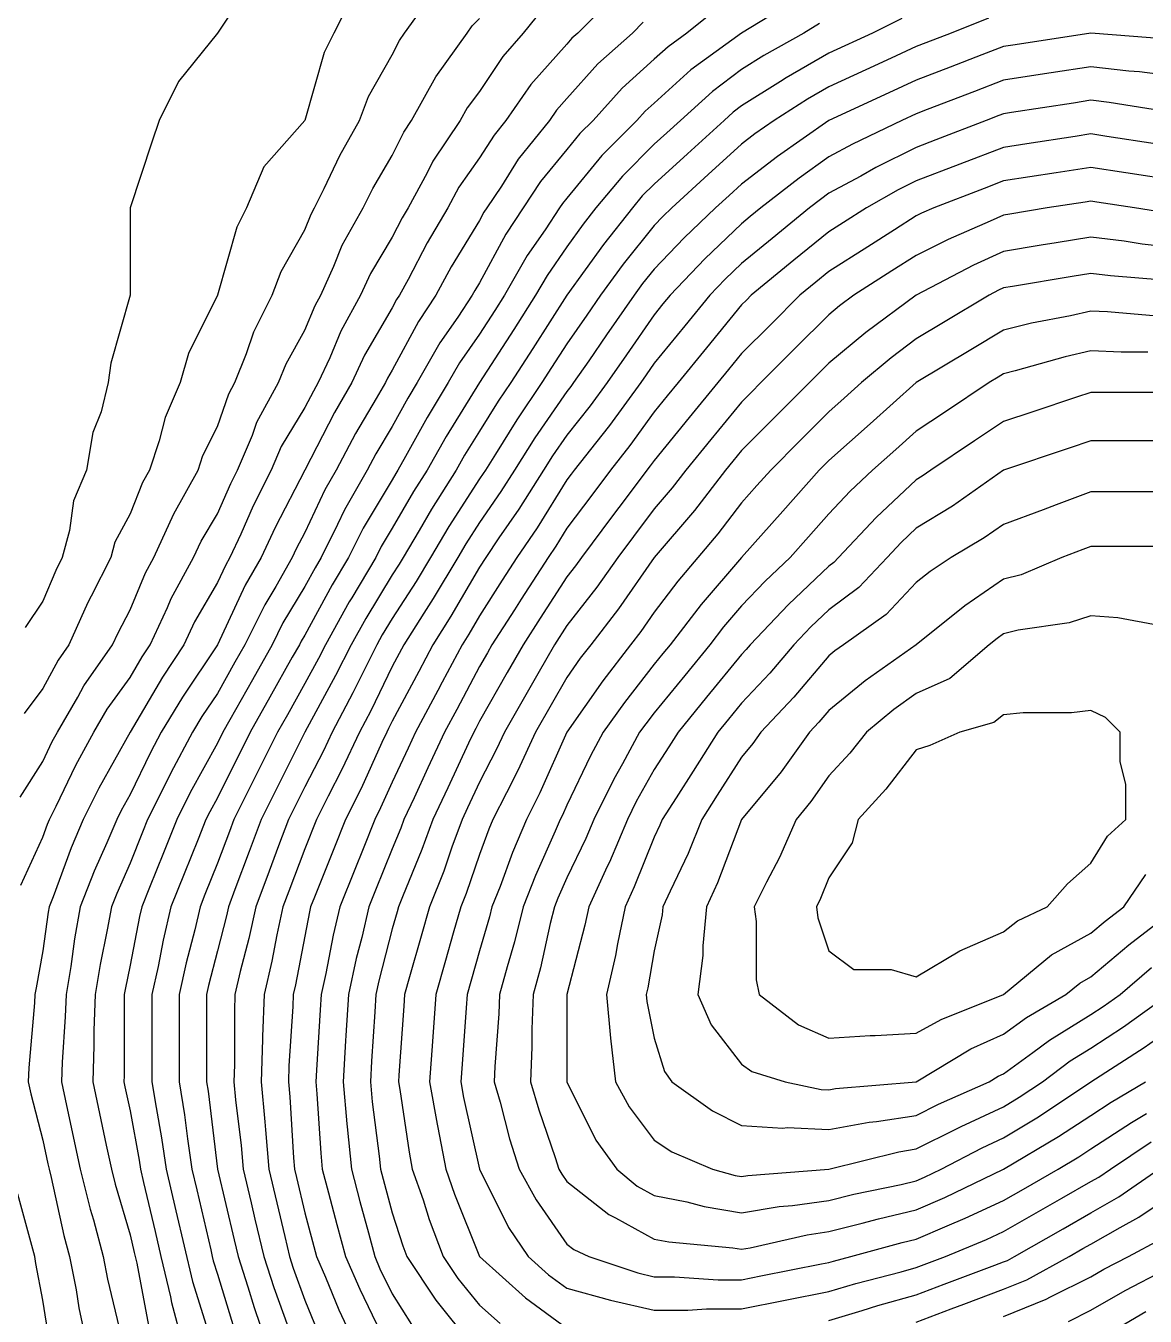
# Model space of a CAD drawing. Header units: inches. Extents: x 794995 to 811195, y 2485918 to 2508058.
# Drawn here: x 797569.3 to 797953.8, y 2488387.9 to 2488830.9 of the extents above; entities that cross this region are included whole.
import ezdxf

# ---------------------------------------------------------------- set-up
doc = ezdxf.new("R2010")
doc.units = ezdxf.units.IN
doc.header["$MEASUREMENT"] = 0
doc.layers.add('contour', color=7, linetype='Continuous')

msp = doc.modelspace()

# ---------------------------------------------------------------- linework, layer by layer
at = {"layer": 'contour'}
for points in [[(797647.16, 2488846.36), (797635.16, 2488828.36), (797621.83, 2488811.7), (797615.16, 2488798.36), (797612.66, 2488790.86), (797605.16, 2488768.36), (797605.16, 2488738.36), (797598.49, 2488715.03), (797597.66, 2488708.36), (797595.16, 2488698.36), (797592.3, 2488691.22), (797590.16, 2488678.36), (797585.75, 2488667.77), (797584.39, 2488657.59), (797581.83, 2488648.36), (797579.6, 2488643.92), (797575.16, 2488633.36), (797569.16, 2488624.36)], [(797567.42, 2488566.1), (797575.16, 2488578.36), (797578.4, 2488585.12), (797580.16, 2488588.36), (797587.16, 2488600.36), (797589.28, 2488604.24), (797599.16, 2488618.36), (797601.02, 2488622.5), (797605.16, 2488630.36), (797610.45, 2488643.07), (797613.34, 2488648.36), (797620.16, 2488663.36), (797628.49, 2488678.36), (797630.16, 2488683.36), (797635.16, 2488693.36), (797639.03, 2488704.49), (797641.16, 2488708.36), (797645.16, 2488718.36), (797647.66, 2488725.86), (797653.91, 2488738.36), (797656.98, 2488746.54), (797665.16, 2488760.86), (797667.3, 2488766.22), (797668.49, 2488768.36), (797671.83, 2488775.03), (797677.16, 2488786.36), (797683.91, 2488798.36), (797686.98, 2488806.54), (797695.16, 2488820.86), (797697.66, 2488825.86), (797699.44, 2488828.36), (797710.16, 2488843.36)], [(797681.83, 2488841.7), (797675.16, 2488828.36), (797671.83, 2488821.69), (797665.16, 2488798.36), (797651.04, 2488782.48), (797645.16, 2488768.36), (797641.83, 2488761.69), (797635.16, 2488738.36), (797625.16, 2488718.36), (797622.3, 2488708.36), (797617.16, 2488696.36), (797615.16, 2488688.36), (797611.83, 2488678.36), (797609.44, 2488674.07), (797605.16, 2488663.36), (797599.94, 2488653.58), (797598.49, 2488648.36), (797591.83, 2488635.03), (797590.68, 2488632.84), (797584.16, 2488618.36), (797580.45, 2488613.07), (797575.16, 2488603.36), (797568.73, 2488594.79)], [(797772.03, 2488841.49), (797758.91, 2488828.36), (797756.92, 2488826.6), (797755.16, 2488824.61), (797742.81, 2488810.71), (797734.16, 2488798.36), (797730.16, 2488793.36), (797725.16, 2488785.5), (797718.1, 2488775.42), (797714.25, 2488768.36), (797707.16, 2488756.36), (797700.61, 2488743.82), (797697.66, 2488738.36), (797696.66, 2488736.86), (797695.16, 2488734.07), (797685.69, 2488717.84), (797681.31, 2488708.36), (797675.4, 2488698.12), (797665.16, 2488678.36), (797654.92, 2488658.61), (797650.16, 2488648.36), (797644.7, 2488638.82), (797635.16, 2488618.36), (797623.16, 2488600.36), (797615.87, 2488588.36), (797612.14, 2488581.38), (797605.16, 2488566.93), (797602.08, 2488561.44), (797600.54, 2488558.36), (797597.16, 2488550.36), (797592.85, 2488540.67), (797588.02, 2488528.36), (797586.07, 2488517.45), (797584.76, 2488507.96), (797583.16, 2488498.36), (797582.9, 2488490.62), (797581.83, 2488475.03), (797581.59, 2488468.36), (797583.34, 2488460.18), (797588.02, 2488438.36), (797591.44, 2488424.65), (797592.53, 2488420.99), (797595.93, 2488408.36), (797597.42, 2488400.62), (797602, 2488381.52)], [(797746.88, 2488836.64), (797740.16, 2488828.36), (797733.16, 2488820.36), (797725.16, 2488808.36), (797720.87, 2488802.65), (797718.49, 2488798.36), (797709.16, 2488784.36), (797707.16, 2488780.36), (797700.61, 2488768.36), (797698.59, 2488764.93), (797695.16, 2488758.36), (797687.66, 2488745.86), (797684.25, 2488738.36), (797677.51, 2488726.01), (797673.73, 2488716.93), (797669.77, 2488708.36), (797668.09, 2488705.44), (797665.16, 2488699.79), (797657.05, 2488686.47), (797653.62, 2488678.36), (797647.47, 2488666.05), (797643.16, 2488656.36), (797639.44, 2488648.36), (797637.89, 2488645.63), (797635.16, 2488639.79), (797627.26, 2488626.26), (797623.62, 2488618.36), (797616.32, 2488607.2), (797605.16, 2488588.36), (797594.39, 2488569.13), (797589.01, 2488558.36), (797584.89, 2488548.63), (797578.69, 2488531.89), (797577.3, 2488528.36), (797576.98, 2488526.54), (797575.16, 2488513.36), (797572.94, 2488500.58), (797572.43, 2488498.36), (797572.3, 2488495.5), (797570.36, 2488473.16), (797570.16, 2488468.36), (797571.02, 2488464.22), (797575.16, 2488448.36), (797576.92, 2488440.13), (797577.3, 2488438.36), (797578.02, 2488435.5), (797582.43, 2488415.63), (797584.39, 2488408.36), (797586.59, 2488396.93), (797587.57, 2488390.78), (797590.16, 2488378.36)], [(797806.83, 2488836.69), (797796.41, 2488828.36), (797789.9, 2488823.62), (797785.16, 2488819.36), (797774.11, 2488809.41), (797764.16, 2488798.36), (797759.66, 2488793.86), (797755.16, 2488788.36), (797746.16, 2488777.36), (797740.16, 2488768.36), (797734.16, 2488759.36), (797725.16, 2488742.65), (797723.54, 2488739.98), (797722.66, 2488738.36), (797717.66, 2488730.86), (797711.52, 2488722), (797703.73, 2488708.36), (797700.49, 2488703.03), (797695.16, 2488693.36), (797689.58, 2488683.94), (797686.59, 2488678.36), (797678.8, 2488664.73), (797676.41, 2488659.61), (797670.78, 2488648.36), (797668.69, 2488644.83), (797665.16, 2488638.36), (797657.66, 2488625.86), (797653.91, 2488618.36), (797647.16, 2488606.36), (797639.44, 2488592.65), (797637.03, 2488588.36), (797635.16, 2488584.61), (797625.83, 2488567.69), (797621.16, 2488558.36), (797616.59, 2488546.93), (797611.83, 2488535.03), (797609.16, 2488528.36), (797608.4, 2488525.12), (797605.16, 2488508.36), (797603.45, 2488500.08), (797603.16, 2488498.36), (797603.09, 2488496.29), (797603.09, 2488470.43), (797603.02, 2488468.36), (797603.39, 2488466.6), (797605.16, 2488458.36), (797608.24, 2488441.44), (797608.69, 2488438.36), (797609.77, 2488433.75), (797613.73, 2488416.93), (797615.75, 2488408.36), (797619.01, 2488394.51), (797619.37, 2488392.57), (797623.16, 2488378.36)], [(797833.81, 2488839.71), (797815.16, 2488828.36), (797797.79, 2488815.73), (797785.16, 2488804.36), (797782, 2488801.52), (797779.16, 2488798.36), (797767.16, 2488786.36), (797755.16, 2488771.69), (797753.66, 2488769.86), (797752.66, 2488768.36), (797747.66, 2488760.86), (797741.52, 2488752), (797733.73, 2488738.36), (797730.38, 2488733.14), (797725.16, 2488725.03), (797718.34, 2488715.18), (797714.44, 2488708.36), (797707.16, 2488696.36), (797699.77, 2488682.98), (797697.16, 2488678.36), (797696.38, 2488677.14), (797695.16, 2488675.03), (797685.16, 2488658.36), (797680.16, 2488648.36), (797674.57, 2488638.95), (797665.16, 2488621.69), (797663.91, 2488619.61), (797663.28, 2488618.36), (797660.87, 2488614.07), (797653.16, 2488600.36), (797646.41, 2488588.36), (797635.16, 2488565.86), (797632.49, 2488561.03), (797631.16, 2488558.36), (797628.49, 2488551.69), (797623.73, 2488539.79), (797619.16, 2488528.36), (797616.51, 2488517.01), (797614.76, 2488507.96), (797612.66, 2488498.36), (797612.66, 2488468.36), (797614.05, 2488459.47), (797615.93, 2488449.13), (797617.51, 2488438.36), (797620.87, 2488424.08), (797626.59, 2488399.79), (797632.43, 2488381.09)], [(797567.66, 2488535.86), (797575.16, 2488552.36), (797576.78, 2488556.74), (797577.47, 2488558.36), (797579.77, 2488562.98), (797586.51, 2488577.01), (797592.66, 2488588.36), (797597.26, 2488596.26), (797605.16, 2488607.11), (797609.34, 2488614.18), (797612.08, 2488618.36), (797618.02, 2488631.22), (797619.28, 2488634.24), (797626.98, 2488648.36), (797629.53, 2488653.99), (797635.16, 2488663.36), (797639.77, 2488673.75), (797642.08, 2488678.36), (797647.16, 2488690.36), (797648.71, 2488694.81), (797656.16, 2488708.36), (797658.73, 2488714.79), (797665.16, 2488726.36), (797668.69, 2488734.83), (797670.61, 2488738.36), (797675.16, 2488748.36), (797678.02, 2488755.5), (797685.16, 2488768.36), (797688.49, 2488775.03), (797695.16, 2488786.36), (797699.16, 2488794.36), (797701.83, 2488798.36), (797710.16, 2488813.36), (797720.87, 2488828.36), (797722.66, 2488830.86), (797725.16, 2488833.36)], [(797781.41, 2488832.11), (797777.66, 2488828.36), (797765.75, 2488817.77), (797755.16, 2488805.86), (797751.63, 2488801.89), (797749.16, 2488798.36), (797738.49, 2488785.03), (797732.66, 2488775.86), (797727.66, 2488768.36), (797726.66, 2488766.86), (797725.16, 2488764.07), (797715.43, 2488748.09), (797710.16, 2488738.36), (797704.16, 2488729.36), (797695.16, 2488712.65), (797693.58, 2488709.94), (797692.85, 2488708.36), (797689.7, 2488702.91), (797682.6, 2488690.92), (797675.87, 2488678.36), (797671.98, 2488671.54), (797665.16, 2488656.93), (797662.23, 2488651.29), (797660.87, 2488648.36), (797655.16, 2488638.36), (797651.41, 2488632.11), (797644.53, 2488618.36), (797641.16, 2488612.36), (797635.16, 2488601.7), (797629.83, 2488593.7), (797626.59, 2488588.36), (797619.11, 2488574.41), (797617.16, 2488570.36), (797611.16, 2488558.36), (797609.44, 2488554.07), (797605.16, 2488543.36), (797600.54, 2488532.98), (797598.73, 2488528.36), (797597.33, 2488520.54), (797594.87, 2488508.65), (797593.16, 2488498.36), (797592.75, 2488485.95), (797592.75, 2488480.78), (797592.3, 2488468.36), (797596.98, 2488446.54), (797598.73, 2488438.36), (797600.02, 2488433.22), (797605.16, 2488415.86), (797606.59, 2488409.79), (797606.92, 2488408.36), (797607.47, 2488406.05), (797611.48, 2488384.68)], [(797870.16, 2488833.36), (797860.16, 2488828.36), (797845.16, 2488821.44), (797830.53, 2488813), (797828.49, 2488811.7), (797815.16, 2488803.36), (797812.3, 2488801.22), (797809.16, 2488798.36), (797796.59, 2488786.93), (797785.16, 2488776.54), (797781.07, 2488772.45), (797777.66, 2488768.36), (797767.72, 2488755.8), (797755.16, 2488738.36), (797743.42, 2488720.1), (797735.87, 2488708.36), (797731.54, 2488701.98), (797725.16, 2488691.7), (797720.05, 2488683.47), (797717.16, 2488678.36), (797708.63, 2488664.89), (797704.39, 2488657.59), (797698.91, 2488648.36), (797697.51, 2488646.01), (797695.16, 2488642.36), (797686.1, 2488627.42), (797681.04, 2488618.36), (797675.75, 2488607.77), (797665.16, 2488588.36), (797650.16, 2488558.36), (797646.07, 2488547.45), (797641.16, 2488534.36), (797638.91, 2488528.36), (797638.24, 2488525.29), (797635.16, 2488513.36), (797632.08, 2488501.44), (797631.41, 2488498.36), (797631.41, 2488468.36), (797631.92, 2488465.12), (797635.16, 2488438.36), (797640.87, 2488414.08), (797642.22, 2488408.36), (797645.59, 2488397.93), (797647.72, 2488390.92), (797652.03, 2488378.36)], [(797900.02, 2488833.5), (797887.16, 2488828.36), (797878.49, 2488825.03), (797875.16, 2488823.75), (797866.59, 2488819.79), (797857.79, 2488815.73), (797845.16, 2488809.9), (797837.84, 2488805.68), (797826.41, 2488798.36), (797819.77, 2488793.75), (797815.16, 2488790.18), (797803.73, 2488779.79), (797791.16, 2488768.36), (797788.09, 2488765.44), (797785.16, 2488762.36), (797774.49, 2488749.03), (797766.7, 2488738.36), (797761.98, 2488731.54), (797755.16, 2488721.7), (797749.94, 2488713.58), (797746.59, 2488708.36), (797737.92, 2488695.6), (797730.61, 2488683.82), (797727.16, 2488678.36), (797726.38, 2488677.14), (797725.16, 2488675.36), (797714.57, 2488658.95), (797708.28, 2488648.36), (797703.39, 2488640.13), (797695.16, 2488627.36), (797691.76, 2488621.76), (797689.86, 2488618.36), (797684.57, 2488607.77), (797681.69, 2488601.83), (797674.53, 2488588.36), (797671.54, 2488581.98), (797665.16, 2488569.61), (797659.53, 2488558.36), (797656.16, 2488549.36), (797652.89, 2488540.63), (797648.28, 2488528.36), (797645.93, 2488517.59), (797642.98, 2488506.19), (797641.16, 2488498.36), (797640.97, 2488492.56), (797640.97, 2488474.17), (797640.78, 2488468.36), (797641.37, 2488462.15), (797643.27, 2488446.47), (797643.98, 2488438.36), (797646.7, 2488426.82), (797648.02, 2488421.22), (797651.04, 2488408.36), (797654.49, 2488397.7), (797659.44, 2488384.08)], [(797841.92, 2488831.6), (797836.59, 2488828.36), (797822.85, 2488820.67), (797815.16, 2488815.86), (797805.16, 2488808.36), (797794.16, 2488798.36), (797789.44, 2488794.07), (797785.16, 2488790.18), (797774.25, 2488779.27), (797765.16, 2488768.36), (797760.74, 2488762.78), (797755.16, 2488755.03), (797748.34, 2488745.18), (797744.44, 2488738.36), (797736.9, 2488726.62), (797725.16, 2488708.36), (797713.67, 2488689.85), (797707.16, 2488678.36), (797702.51, 2488671.02), (797695.16, 2488658.36), (797691.41, 2488652.11), (797689.53, 2488648.36), (797681.31, 2488634.51), (797680.44, 2488633.08), (797672.22, 2488618.36), (797669.86, 2488613.66), (797665.16, 2488605.03), (797659.16, 2488594.36), (797655.78, 2488588.36), (797640.78, 2488558.36), (797639.25, 2488554.27), (797635.16, 2488543.36), (797630.87, 2488532.65), (797629.16, 2488528.36), (797627.33, 2488520.54), (797624.39, 2488509.13), (797622.03, 2488498.36), (797622.03, 2488468.36), (797623.81, 2488457.01), (797624.81, 2488448.71), (797626.34, 2488438.36), (797628.02, 2488431.22), (797632.85, 2488410.67), (797633.39, 2488408.36), (797633.73, 2488406.93), (797635.16, 2488402.36), (797640.74, 2488383.94)], [(797962.94, 2488826.14), (797935.16, 2488828.36), (797909.16, 2488824.36), (797905.16, 2488823.75), (797897.66, 2488820.86), (797886.83, 2488816.69), (797875.16, 2488812.21), (797865.69, 2488807.84), (797845.16, 2488798.36), (797827.47, 2488786.05), (797815.16, 2488776.54), (797810.87, 2488772.65), (797806.16, 2488768.36), (797795.4, 2488758.12), (797785.16, 2488747.36), (797781.16, 2488742.36), (797778.24, 2488738.36), (797768.8, 2488724.73), (797762.66, 2488715.86), (797757.47, 2488708.36), (797756.49, 2488707.03), (797755.16, 2488705.36), (797744.14, 2488689.38), (797737.16, 2488678.36), (797732.51, 2488671.02), (797725.16, 2488660.36), (797720.45, 2488653.07), (797717.66, 2488648.36), (797709.28, 2488634.24), (797706.07, 2488629.27), (797699.16, 2488618.36), (797695.16, 2488610.86), (797687.81, 2488595.71), (797683.91, 2488588.36), (797677.92, 2488575.6), (797673.16, 2488566.36), (797669.16, 2488558.36), (797665.16, 2488548.36), (797659.7, 2488533.82), (797657.66, 2488528.36), (797655.56, 2488518.76), (797653.81, 2488509.71), (797651.16, 2488498.36), (797650.68, 2488483.88), (797650.61, 2488482.91), (797650.16, 2488468.36), (797651.44, 2488454.65), (797651.61, 2488451.91), (797652.81, 2488438.36), (797658.24, 2488415.28), (797659.86, 2488408.36), (797661.16, 2488404.36), (797665.16, 2488393.36), (797669.55, 2488382.75)], [(797965.16, 2488813.36), (797951.83, 2488815.03), (797948.2, 2488815.32), (797935.16, 2488816.82), (797921.52, 2488814.73), (797919.16, 2488814.36), (797905.16, 2488812.21), (797895.16, 2488808.36), (797878.91, 2488802.11), (797875.16, 2488800.67), (797870.16, 2488798.36), (797853.27, 2488790.25), (797845.16, 2488785.86), (797834.92, 2488778.61), (797821.83, 2488768.36), (797818.16, 2488765.36), (797815.16, 2488762.91), (797802.6, 2488750.92), (797790.61, 2488738.36), (797788.16, 2488735.36), (797785.16, 2488731.69), (797775.61, 2488717.91), (797769.01, 2488708.36), (797763.16, 2488700.36), (797755.16, 2488690.36), (797750.26, 2488683.26), (797747.16, 2488678.36), (797738.63, 2488664.89), (797731.83, 2488655.03), (797727.3, 2488648.36), (797725.16, 2488645.03), (797715.36, 2488628.16), (797709.16, 2488618.36), (797704.29, 2488609.23), (797695.16, 2488592.11), (797693.93, 2488589.59), (797693.28, 2488588.36), (797691.63, 2488584.83), (797684.49, 2488569.03), (797679.16, 2488558.36), (797675.16, 2488548.36), (797668.49, 2488531.69), (797667.16, 2488528.36), (797666.78, 2488526.74), (797665.16, 2488518.36), (797661.92, 2488501.6), (797661.16, 2488498.36), (797661.02, 2488494.22), (797659.7, 2488473.82), (797659.53, 2488468.36), (797660.02, 2488463.22), (797661.29, 2488442.23), (797661.63, 2488438.36), (797662.3, 2488435.5), (797665.16, 2488423.36), (797669.16, 2488408.36), (797672.22, 2488401.3), (797676.87, 2488390.07), (797682.3, 2488378.36)], [(797962.3, 2488801.22), (797941.37, 2488804.57), (797935.16, 2488805.28), (797929.16, 2488804.36), (797907.89, 2488801.09), (797905.16, 2488800.67), (797903.49, 2488800.03), (797899.16, 2488798.36), (797881.83, 2488791.69), (797875.16, 2488789.13), (797861.31, 2488782.21), (797856.07, 2488779.27), (797845.16, 2488773.36), (797842.23, 2488771.29), (797838.49, 2488768.36), (797825.66, 2488757.86), (797815.16, 2488749.27), (797809.58, 2488743.94), (797804.25, 2488738.36), (797795.66, 2488727.86), (797785.16, 2488715.03), (797782.43, 2488711.09), (797780.54, 2488708.36), (797769.83, 2488693.69), (797767.16, 2488690.36), (797757.66, 2488678.36), (797756.59, 2488676.93), (797755.16, 2488675.03), (797744.95, 2488658.57), (797738.02, 2488648.36), (797732.98, 2488640.54), (797725.16, 2488628.36), (797721.49, 2488622.03), (797719.16, 2488618.36), (797712.3, 2488605.5), (797710.81, 2488602.71), (797703.16, 2488588.36), (797700.61, 2488582.91), (797695.16, 2488571.22), (797691.16, 2488562.36), (797689.16, 2488558.36), (797685.16, 2488548.36), (797682.3, 2488541.22), (797677.16, 2488528.36), (797674.89, 2488518.63), (797672.36, 2488505.56), (797670.78, 2488498.36), (797670.45, 2488493.07), (797669.16, 2488472.36), (797668.91, 2488468.36), (797669.3, 2488464.22), (797670.61, 2488443.82), (797671.16, 2488438.36), (797673.34, 2488430.18), (797676.21, 2488419.41), (797679.16, 2488408.36), (797684, 2488397.2), (797691.16, 2488382.36)], [(797957.16, 2488790.36), (797940.61, 2488792.91), (797935.16, 2488793.75), (797929.7, 2488792.91), (797913.16, 2488790.36), (797905.16, 2488789.13), (797875.16, 2488777.59), (797869, 2488774.52), (797858.02, 2488768.36), (797850.16, 2488763.36), (797845.16, 2488760.18), (797833.16, 2488750.36), (797818.49, 2488738.36), (797816.83, 2488736.7), (797815.16, 2488735.03), (797803.16, 2488720.36), (797793.34, 2488708.36), (797789.66, 2488703.86), (797785.16, 2488698.36), (797776.79, 2488686.73), (797770.16, 2488678.36), (797763.73, 2488669.79), (797755.16, 2488658.36), (797751.33, 2488652.19), (797748.73, 2488648.36), (797739.51, 2488634.01), (797737.16, 2488630.36), (797729.44, 2488618.36), (797727.89, 2488615.63), (797725.16, 2488610.86), (797717.33, 2488596.19), (797713.16, 2488588.36), (797707.43, 2488576.09), (797702.66, 2488565.86), (797699.16, 2488558.36), (797698.09, 2488555.44), (797695.16, 2488548.36), (797689.44, 2488534.08), (797687.16, 2488528.36), (797684.72, 2488517.93), (797682.85, 2488510.67), (797680.16, 2488498.36), (797679.28, 2488484.24), (797679.16, 2488482.36), (797678.28, 2488468.36), (797679.64, 2488453.88), (797679.7, 2488452.91), (797681.16, 2488438.36), (797684.11, 2488427.31), (797686.98, 2488416.54), (797689.16, 2488408.36), (797690.97, 2488404.18), (797695.16, 2488395.5), (797701.83, 2488385.03)], [(797965.16, 2488777.59), (797947.16, 2488780.36), (797935.16, 2488782.21), (797923.16, 2488780.36), (797905.16, 2488777.59), (797898.49, 2488775.03), (797881.16, 2488768.36), (797876.98, 2488766.54), (797875.16, 2488765.63), (797867.66, 2488760.86), (797858.49, 2488755.03), (797845.16, 2488746.54), (797840.66, 2488742.86), (797835.16, 2488738.36), (797825.16, 2488728.36), (797815.16, 2488718.36), (797810.66, 2488712.86), (797806.98, 2488708.36), (797797.16, 2488696.36), (797785.16, 2488681.69), (797783.76, 2488679.76), (797782.66, 2488678.36), (797775.16, 2488668.36), (797770.87, 2488662.65), (797760.16, 2488648.36), (797758.09, 2488645.44), (797755.16, 2488641.69), (797746.03, 2488627.49), (797740.16, 2488618.36), (797734.7, 2488608.82), (797725.16, 2488592.11), (797723.85, 2488589.67), (797723.16, 2488588.36), (797721.41, 2488584.61), (797714.25, 2488569.27), (797709.16, 2488558.36), (797705.4, 2488548.12), (797698.69, 2488531.89), (797697.3, 2488528.36), (797696.83, 2488526.7), (797695.16, 2488520.86), (797690.54, 2488502.98), (797689.53, 2488498.36), (797689.16, 2488492.36), (797688.1, 2488475.42), (797687.66, 2488468.36), (797688.3, 2488461.5), (797690.71, 2488442.81), (797691.16, 2488438.36), (797695.16, 2488423.36), (797698.8, 2488412), (797700.16, 2488408.36), (797710.16, 2488393.36), (797722.16, 2488378.36)], [(797963.09, 2488766.29), (797950.16, 2488768.36), (797937.16, 2488770.36), (797935.16, 2488770.67), (797933.16, 2488770.36), (797920.16, 2488768.36), (797907.3, 2488766.22), (797905.16, 2488765.86), (797900.54, 2488763.75), (797886.07, 2488757.45), (797875.16, 2488752), (797866.83, 2488746.69), (797853.73, 2488738.36), (797848.8, 2488734.72), (797845.16, 2488731.69), (797833.49, 2488720.03), (797821.83, 2488708.36), (797818.49, 2488705.03), (797815.16, 2488701.69), (797804.66, 2488688.86), (797796.07, 2488678.36), (797791.31, 2488672.21), (797785.16, 2488665.03), (797778.02, 2488655.5), (797772.66, 2488648.36), (797765.4, 2488638.12), (797755.16, 2488625.03), (797750.87, 2488618.36), (797745.16, 2488608.36), (797741.52, 2488602), (797733.73, 2488588.36), (797731.01, 2488582.51), (797725.16, 2488571.22), (797721.07, 2488562.45), (797719.16, 2488558.36), (797715.69, 2488548.89), (797712.85, 2488540.67), (797708.02, 2488528.36), (797705.16, 2488518.36), (797701.16, 2488504.36), (797699.44, 2488498.36), (797699.16, 2488494.36), (797697.47, 2488470.67), (797697.3, 2488468.36), (797697.77, 2488465.75), (797700.97, 2488444.17), (797702.08, 2488438.36), (797705.75, 2488427.77), (797707.89, 2488421.09), (797712.66, 2488408.36), (797717.66, 2488400.86), (797725.16, 2488391.7), (797732.22, 2488385.42)], [(797965.16, 2488754.51), (797952.75, 2488755.95), (797946.59, 2488756.93), (797935.16, 2488758.36), (797923.16, 2488756.36), (797918.02, 2488755.5), (797905.16, 2488753.36), (797894.87, 2488748.65), (797875.16, 2488738.36), (797857.89, 2488725.63), (797845.16, 2488715.03), (797841.83, 2488711.69), (797838.49, 2488708.36), (797826.83, 2488696.69), (797815.16, 2488685.03), (797812.16, 2488681.36), (797809.7, 2488678.36), (797799.01, 2488664.51), (797785.16, 2488648.36), (797772.85, 2488630.67), (797763.34, 2488618.36), (797759.77, 2488613.75), (797755.16, 2488607.11), (797744.44, 2488588.36), (797738.33, 2488575.19), (797734.39, 2488567.59), (797729.77, 2488558.36), (797728.4, 2488555.12), (797725.16, 2488546.36), (797720.54, 2488532.98), (797718.73, 2488528.36), (797716.16, 2488519.36), (797713.49, 2488510.03), (797710.16, 2488498.36), (797709.01, 2488482.21), (797708.02, 2488468.36), (797710.61, 2488453.82), (797710.87, 2488452.65), (797713.62, 2488438.36), (797716.59, 2488429.79), (797725.16, 2488408.36), (797740.95, 2488394.15), (797755.16, 2488383.82)], [(797959.94, 2488743.58), (797941.83, 2488745.03), (797935.16, 2488745.86), (797928.73, 2488744.79), (797908.16, 2488741.36), (797905.16, 2488740.86), (797903.45, 2488740.08), (797900.16, 2488738.36), (797884.53, 2488728.99), (797875.16, 2488723.36), (797866.59, 2488716.93), (797856.41, 2488708.36), (797850.45, 2488703.07), (797845.16, 2488698.36), (797835.16, 2488688.36), (797825.16, 2488678.36), (797820.45, 2488673.07), (797815.16, 2488667.11), (797807.05, 2488656.47), (797800.16, 2488648.36), (797793.27, 2488640.25), (797785.16, 2488629.61), (797780.54, 2488622.98), (797776.98, 2488618.36), (797767.47, 2488606.05), (797755.16, 2488588.36), (797745.93, 2488567.59), (797741.31, 2488558.36), (797736.51, 2488547.01), (797732.22, 2488535.42), (797729.44, 2488528.36), (797728.59, 2488524.93), (797725.16, 2488513.36), (797720.87, 2488498.36), (797720.54, 2488493.75), (797719.16, 2488474.36), (797718.73, 2488468.36), (797719.7, 2488462.91), (797725.16, 2488438.36), (797735.16, 2488418.36), (797741.83, 2488408.36), (797748.84, 2488402.05), (797755.16, 2488397.45), (797770.16, 2488393.36), (797785.16, 2488389.9), (797796.7, 2488389.9), (797803.16, 2488390.36), (797815.16, 2488390.36), (797845.16, 2488396.36), (797854.39, 2488399.13), (797869.94, 2488403.14), (797875.16, 2488404.61), (797877.89, 2488405.63), (797885.16, 2488408.36), (797899.31, 2488414.22), (797905.16, 2488416.93), (797918.8, 2488424.73), (797925.16, 2488428.36), (797935.16, 2488434.07), (797937.89, 2488435.63), (797941.83, 2488438.36), (797955.83, 2488447.69)], [(797957.96, 2488731.16), (797940.87, 2488732.65), (797935.16, 2488732.91), (797928.1, 2488731.3), (797914.76, 2488728.76), (797905.16, 2488726.36), (797893.91, 2488719.61), (797875.16, 2488708.36), (797859.28, 2488694.24), (797845.16, 2488681.69), (797843.49, 2488680.03), (797841.83, 2488678.36), (797829.28, 2488664.24), (797815.16, 2488648.36), (797801.31, 2488632.21), (797790.61, 2488618.36), (797788.16, 2488615.36), (797785.16, 2488611.69), (797774.92, 2488598.61), (797767.66, 2488588.36), (797763.27, 2488580.25), (797755.16, 2488563.36), (797753.62, 2488559.9), (797752.85, 2488558.36), (797751.16, 2488554.36), (797744.39, 2488539.13), (797740.16, 2488528.36), (797737.16, 2488516.36), (797734.63, 2488507.84), (797732.08, 2488498.36), (797731.83, 2488491.69), (797730.38, 2488473.58), (797730.16, 2488468.36), (797732.22, 2488461.3), (797735.5, 2488448.71), (797738.8, 2488438.36), (797744.57, 2488427.77), (797755.16, 2488412.65), (797757.56, 2488410.76), (797762.66, 2488408.36), (797779.53, 2488402.74), (797785.16, 2488401.44), (797792.08, 2488401.44), (797807.16, 2488400.36), (797815.16, 2488400.36), (797821.83, 2488401.69), (797842.66, 2488405.86), (797845.16, 2488406.36), (797846.7, 2488406.82), (797852.66, 2488408.36), (797870.29, 2488413.23), (797875.16, 2488414.36), (797885.75, 2488418.95), (797891.99, 2488421.53), (797905.16, 2488427.65), (797911.98, 2488431.54), (797923.91, 2488438.36), (797930.97, 2488442.55), (797935.16, 2488445.28), (797949.11, 2488454.41), (797954.25, 2488457.45)], [(797954.72, 2488718.8), (797945.59, 2488718.8), (797935.16, 2488719.27), (797926.27, 2488717.25), (797909.16, 2488712.36), (797905.16, 2488711.36), (797903.28, 2488710.24), (797900.16, 2488708.36), (797885.16, 2488698.36), (797875.16, 2488691.7), (797868.1, 2488685.42), (797860.16, 2488678.36), (797852.43, 2488671.09), (797845.16, 2488663.36), (797838.1, 2488655.42), (797831.83, 2488648.36), (797823.27, 2488640.25), (797815.16, 2488631.7), (797809, 2488624.52), (797804.25, 2488618.36), (797795.66, 2488607.86), (797785.16, 2488595.03), (797782.23, 2488591.29), (797780.16, 2488588.36), (797774.25, 2488577.45), (797771.31, 2488572.21), (797764.39, 2488558.36), (797761.65, 2488551.88), (797755.16, 2488538.36), (797752.08, 2488531.44), (797750.87, 2488528.36), (797749.44, 2488522.65), (797746.07, 2488507.45), (797743.62, 2488498.36), (797743.16, 2488486.36), (797743.16, 2488480.36), (797742.66, 2488468.36), (797745.48, 2488458.68), (797751.16, 2488442.36), (797752.43, 2488438.36), (797753.39, 2488436.6), (797755.16, 2488434.07), (797769.56, 2488422.76), (797771.83, 2488421.7), (797785.16, 2488414.36), (797790.16, 2488413.36), (797812.16, 2488411.36), (797815.16, 2488410.86), (797818.16, 2488411.36), (797837.66, 2488415.86), (797845.16, 2488416.93), (797856.59, 2488419.79), (797862.19, 2488421.33), (797875.16, 2488424.36), (797884.93, 2488428.59), (797905.16, 2488438.36), (797924, 2488449.52), (797935.16, 2488456.82), (797942.14, 2488461.38), (797953.91, 2488468.36)], [(797965.16, 2488705.03), (797935.16, 2488705.03), (797930.16, 2488703.36), (797915.16, 2488698.36), (797905.16, 2488695.03), (797895.16, 2488688.36), (797880.16, 2488678.36), (797877.23, 2488676.29), (797875.16, 2488675.03), (797861.44, 2488662.08), (797848.49, 2488648.36), (797846.87, 2488646.65), (797845.16, 2488645.36), (797831.31, 2488632.21), (797818.16, 2488618.36), (797816.78, 2488616.74), (797815.16, 2488615.03), (797803.16, 2488600.36), (797793.34, 2488588.36), (797790.16, 2488583.36), (797785.16, 2488575.5), (797779, 2488564.52), (797775.93, 2488558.36), (797769.75, 2488543.77), (797769.01, 2488542.21), (797762.66, 2488528.36), (797761.37, 2488522.15), (797755.16, 2488498.36), (797755.16, 2488468.36), (797765.16, 2488448.36), (797772.3, 2488438.36), (797779.35, 2488432.56), (797785.16, 2488429.36), (797796.41, 2488427.11), (797802.3, 2488425.5), (797815.16, 2488423.36), (797828.02, 2488425.5), (797832.66, 2488425.86), (797845.16, 2488427.65), (797853.73, 2488429.79), (797869.94, 2488433.14), (797875.16, 2488434.36), (797877.95, 2488435.57), (797883.73, 2488438.36), (797897.84, 2488445.68), (797905.16, 2488449.07), (797917.16, 2488456.36), (797935.16, 2488468.36), (797953.45, 2488480.07), (797965.16, 2488488.36)], [(797965.16, 2488688.36), (797935.16, 2488688.36), (797927.66, 2488685.86), (797905.16, 2488678.36), (797887.57, 2488665.95), (797875.16, 2488658.36), (797870.02, 2488653.5), (797865.16, 2488648.36), (797855.44, 2488638.08), (797845.16, 2488630.36), (797839, 2488624.52), (797833.16, 2488618.36), (797824.89, 2488608.63), (797815.16, 2488598.36), (797810.66, 2488592.86), (797806.98, 2488588.36), (797798.49, 2488575.03), (797792.66, 2488565.86), (797787.89, 2488558.36), (797787.09, 2488556.43), (797785.16, 2488552.36), (797778.3, 2488535.22), (797775.16, 2488528.36), (797772.53, 2488515.73), (797771.83, 2488511.7), (797768.8, 2488498.36), (797770.16, 2488483.36), (797771.83, 2488468.36), (797776.59, 2488459.79), (797785.16, 2488448.36), (797791.16, 2488444.36), (797805.16, 2488438.36), (797813.02, 2488436.22), (797815.16, 2488435.86), (797817.3, 2488436.22), (797845.16, 2488438.36), (797869.16, 2488444.36), (797875.16, 2488445.28), (797889.01, 2488452.21), (797890.53, 2488453), (797905.16, 2488459.79), (797910.49, 2488463.03), (797918.49, 2488468.36), (797928.02, 2488475.5), (797935.16, 2488479.9), (797946.32, 2488487.2), (797961.83, 2488498.36)], [(797965.16, 2488670.86), (797935.16, 2488670.86), (797923.16, 2488666.36), (797918.8, 2488664.73), (797905.16, 2488659.61), (797898.49, 2488655.03), (797887.16, 2488648.36), (797879.96, 2488643.56), (797875.16, 2488639.79), (797864.81, 2488628.71), (797850.16, 2488618.36), (797847.23, 2488616.29), (797845.16, 2488614.61), (797833.16, 2488600.36), (797821.83, 2488588.36), (797819.03, 2488584.49), (797815.16, 2488579.79), (797806.83, 2488566.69), (797801.52, 2488558.36), (797796.77, 2488546.75), (797790.61, 2488533.82), (797788.16, 2488528.36), (797787.89, 2488525.63), (797785.16, 2488513.36), (797782.94, 2488500.58), (797782.43, 2488498.36), (797782.66, 2488495.86), (797785.16, 2488483.36), (797788.69, 2488471.89), (797791.16, 2488468.36), (797805.16, 2488458.36), (797815.16, 2488453.36), (797829.28, 2488452.48), (797830.87, 2488452.65), (797845.16, 2488452), (797859.01, 2488454.51), (797861.52, 2488454.73), (797875.16, 2488456.82), (797882.85, 2488460.67), (797900.16, 2488468.36), (797903.28, 2488470.24), (797905.16, 2488471.09), (797915.16, 2488478.36), (797920.87, 2488482.65), (797935.16, 2488491.44), (797939.34, 2488494.18), (797945.16, 2488498.36), (797955.93, 2488507.59)], [(797965.16, 2488652.11), (797935.16, 2488652.11), (797932.43, 2488651.09), (797925.16, 2488648.36), (797911.16, 2488642.36), (797905.16, 2488640.86), (797891.83, 2488631.7), (797875.16, 2488618.36), (797857.57, 2488605.95), (797845.16, 2488595.86), (797841.73, 2488591.79), (797838.49, 2488588.36), (797828.71, 2488574.81), (797815.16, 2488558.36), (797806.88, 2488536.64), (797803.16, 2488528.36), (797801.83, 2488515.03), (797801.83, 2488511.7), (797800.16, 2488498.36), (797804.72, 2488487.93), (797815.16, 2488474.36), (797818.69, 2488471.89), (797830.16, 2488468.36), (797842.55, 2488465.75), (797845.16, 2488465.63), (797847.47, 2488466.05), (797875.16, 2488468.36), (797893.91, 2488479.61), (797905.16, 2488484.73), (797913.05, 2488490.47), (797926.59, 2488498.36), (797931.29, 2488502.23), (797935.16, 2488504.36), (797948.13, 2488515.39), (797965.16, 2488528.36)], [(797958.49, 2488625.03), (797944.39, 2488627.59), (797935.16, 2488628.36), (797927.66, 2488625.86), (797910.16, 2488623.36), (797905.16, 2488622.11), (797902.94, 2488620.58), (797900.16, 2488618.36), (797886.7, 2488606.82), (797875.16, 2488601.7), (797867.42, 2488596.1), (797858.02, 2488588.36), (797852.36, 2488581.16), (797845.16, 2488573.36), (797838.95, 2488564.57), (797833.91, 2488558.36), (797828.2, 2488545.32), (797823.73, 2488536.93), (797819.44, 2488528.36), (797820.16, 2488523.36), (797820.16, 2488503.36), (797821.16, 2488498.36), (797834.72, 2488487.93), (797845.16, 2488483.36), (797859.28, 2488484.24), (797861.04, 2488484.24), (797875.16, 2488485.03), (797883.73, 2488489.79), (797905.16, 2488498.36), (797921.61, 2488511.91), (797935.16, 2488519.36), (797940.02, 2488523.5), (797946.41, 2488528.36), (797954.05, 2488539.47)], [(797845.16, 2488386.36), (797856.59, 2488389.79), (797861.99, 2488391.53), (797875.16, 2488395.24), (797884.7, 2488398.82), (797902.16, 2488405.36), (797905.16, 2488406.49), (797906.49, 2488407.03), (797908.91, 2488408.36), (797925.61, 2488417.91), (797935.16, 2488423.36), (797944.7, 2488428.82), (797958.49, 2488438.36)], [(797569.16, 2488294.36), (797575.16, 2488308.36), (797577.77, 2488315.75), (797578.16, 2488318.36), (797578.16, 2488321.36), (797580.16, 2488343.36), (797580.16, 2488348.36), (797579.77, 2488352.98), (797577.89, 2488375.63), (797577.66, 2488378.36), (797577.23, 2488380.43), (797575.16, 2488393.36), (797572.76, 2488405.96), (797572.43, 2488408.36), (797566.59, 2488429.79)], [(797875.16, 2488385.86), (797887.16, 2488390.36), (797891.52, 2488392), (797905.16, 2488397.11), (797913.16, 2488400.36), (797927.66, 2488408.36), (797932.43, 2488411.09), (797935.16, 2488412.65), (797945.16, 2488418.36), (797951.66, 2488421.86), (797965.16, 2488430.86)], [(797905.16, 2488387.74), (797919.83, 2488393.69), (797921.31, 2488394.51), (797935.16, 2488401.44), (797939.55, 2488403.97), (797948.02, 2488408.36), (797959.16, 2488414.36)], [(797927.47, 2488386.05), (797935.16, 2488389.9), (797946.87, 2488396.65), (797960.54, 2488403.75)], [(797935.16, 2488378.36), (797954, 2488389.52)]]:
    msp.add_lwpolyline(points, dxfattribs=at)
msp.add_lwpolyline([(797905.16, 2488519.79), (797909.96, 2488523.56), (797920.16, 2488528.36), (797927.16, 2488536.36), (797935.16, 2488543.36), (797940.87, 2488552.65), (797947.16, 2488558.36), (797947.16, 2488570.36), (797945.16, 2488578.36), (797945.16, 2488588.36), (797940.16, 2488593.36), (797935.16, 2488595.86), (797928.49, 2488595.03), (797911.83, 2488595.03), (797905.16, 2488594.36), (797901.83, 2488591.69), (797890.16, 2488588.36), (797879.77, 2488583.75), (797875.16, 2488582.36), (797864.72, 2488568.8), (797855.16, 2488558.36), (797853.16, 2488550.36), (797845.16, 2488538.36), (797842.3, 2488531.22), (797840.87, 2488528.36), (797841.41, 2488524.61), (797845.16, 2488513.36), (797853.73, 2488506.93), (797866.59, 2488506.93), (797875.16, 2488504.36), (797890.16, 2488513.36)], close=True, dxfattribs=at)

doc.saveas('drawing.dxf')
